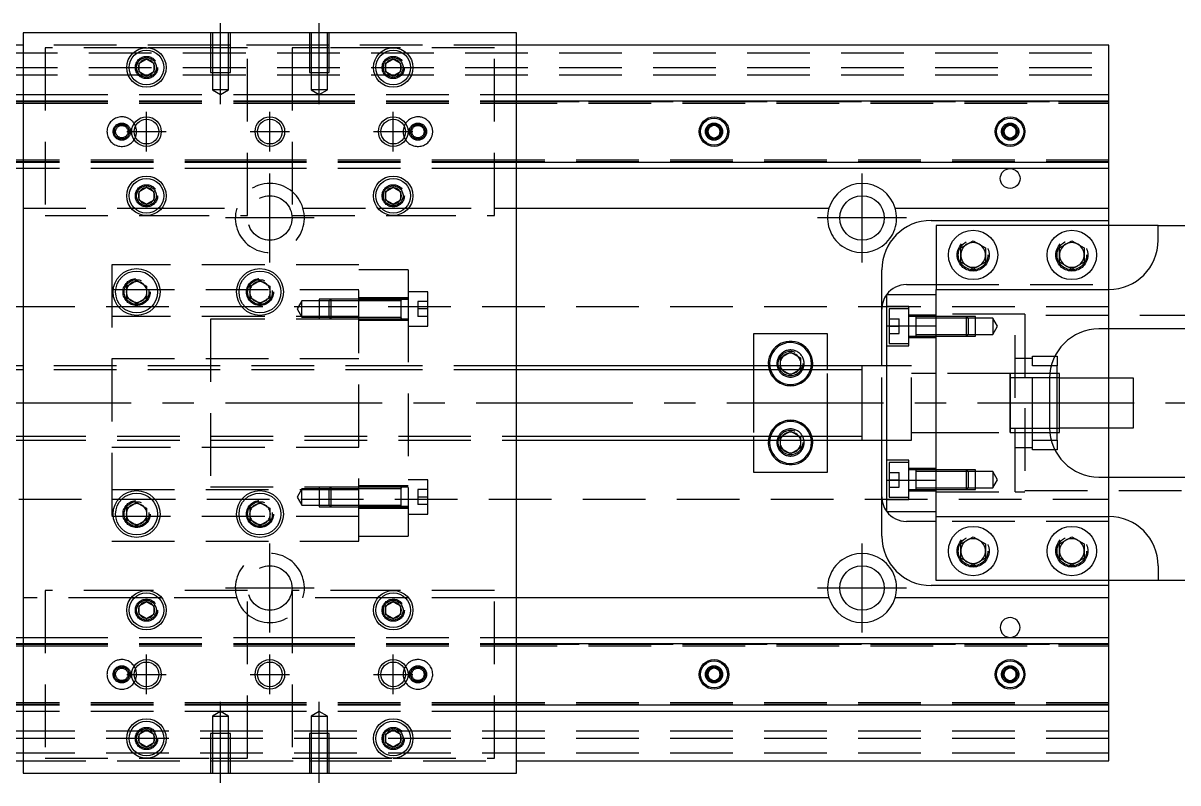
# Model space of a CAD drawing. Extents: x -11 to 542, y -286 to 77.
# Drawn here: x 120 to 354, y -77 to 77 of the extents above; entities that cross this region are included whole.
import ezdxf

# ---------------------------------------------------------------- set-up
doc = ezdxf.new("R2010")
doc.units = 0
doc.linetypes.add('CENTER', pattern=[50.8, 31.75, -6.35, 6.35, -6.35])
doc.linetypes.add('DASHED', pattern=[19.05, 12.7, -6.35])
doc.layers.get('0').update_dxf_attribs({"linetype": 'CONTINUOUS'})
doc.layers.add('CENTER', color=1, linetype='CENTER')

msp = doc.modelspace()

# ---------------------------------------------------------------- linework, layer by layer
at = {"color": 7, "linetype": 'CONTINUOUS'}
for p, q in [((220, 75), (120, 75)), ((120, 75), (120, -75)), ((220, -75), (220, 75)), ((120, 72.5), (0, 72.5)), ((340, 72.5), (220, 72.5)), ((340, 62.5), (340, 72.5)), ((143.5, 68.866026), (145, 69.73205)), ((143.5, 67.133974), (143.5, 68.866026)), ((145, 69.73205), (146.5, 68.866026)), ((146.5, 68.866026), (146.5, 67.133974)), ((193.5, 68.866026), (195, 69.73205)), ((193.5, 67.133974), (193.5, 68.866026)), ((195, 69.73205), (196.5, 68.866026)), ((196.5, 68.866026), (196.5, 67.133974)), ((145, 66.26795), (143.5, 67.133974)), ((146.5, 67.133974), (145, 66.26795)), ((195, 66.26795), (193.5, 67.133974)), ((196.5, 67.133974), (195, 66.26795)), ((0, 62.5), (120, 62.5)), ((0, 61.247728), (120, 61.247728)), ((220, 62.5), (340, 62.5)), ((220, 61.247728), (340, 61.247728)), ((340, 61.247728), (340, 62.5)), ((340, 48.752272), (340, 61.247728)), ((258.75, 55.721688), (260, 56.443376)), ((260, 56.443376), (261.25, 55.721688)), ((318.75, 55.721688), (320, 56.443376)), ((320, 56.443376), (321.25, 55.721688)), ((258.75, 54.278312), (258.75, 55.721688)), ((260, 53.556624), (258.75, 54.278312)), ((261.25, 54.278312), (260, 53.556624)), ((261.25, 55.721688), (261.25, 54.278312)), ((318.75, 54.278312), (318.75, 55.721688)), ((320, 53.556624), (318.75, 54.278312)), ((321.25, 54.278312), (320, 53.556624)), ((321.25, 55.721688), (321.25, 54.278312)), ((120, 48.752272), (0, 48.752272)), ((120, 47.5), (0, 47.5)), ((340, 48.752272), (220, 48.752272)), ((340, 47.5), (220, 47.5)), ((340, 47.5), (340, 48.752272)), ((340, 39.5), (340, 47.5)), ((143.5, 42.866026), (145, 43.73205)), ((143.5, 41.133974), (143.5, 42.866026)), ((145, 43.73205), (146.5, 42.866026)), ((146.5, 42.866026), (146.5, 41.133974)), ((193.5, 42.866026), (195, 43.73205)), ((193.5, 41.133974), (193.5, 42.866026)), ((195, 43.73205), (196.5, 42.866026)), ((196.5, 42.866026), (196.5, 41.133974)), ((145, 40.26795), (143.5, 41.133974)), ((146.5, 41.133974), (145, 40.26795)), ((195, 40.26795), (193.5, 41.133974)), ((196.5, 41.133974), (195, 40.26795)), ((220, 39.5), (283.291796, 39.5)), ((296.708204, 39.5), (340, 39.5)), ((340, 37), (340, 39.5)), ((304, 37), (340, 37)), ((305, 36), (305, 23)), ((350, 36), (305, 36)), ((340, 36), (340, 37)), ((350, 33), (350, 36)), ((350, 36), (373, 36)), ((310, 31.443376), (312.5, 32.886752)), ((312.5, 32.886752), (315, 31.443376)), ((330, 31.443376), (332.5, 32.886752)), ((332.5, 32.886752), (335, 31.443376)), ((310, 28.556624), (310, 31.443376)), ((315, 31.443376), (315, 28.556624)), ((330, 28.556624), (330, 31.443376)), ((335, 31.443376), (335, 28.556624)), ((312.5, 27.113248), (310, 28.556624)), ((315, 28.556624), (312.5, 27.113248)), ((332.5, 27.113248), (330, 28.556624)), ((335, 28.556624), (332.5, 27.113248)), ((294, 7.5), (294, 27)), ((141, 23.6547), (143, 24.809402)), ((141, 21.3453), (141, 23.6547)), ((143, 24.809402), (145, 23.6547)), ((145, 23.6547), (145, 21.3453)), ((166, 23.6547), (168, 24.809402)), ((166, 21.3453), (166, 23.6547)), ((168, 24.809402), (170, 23.6547)), ((170, 23.6547), (170, 21.3453)), ((299, 24), (305, 24)), ((143, 20.190598), (141, 21.3453)), ((145, 21.3453), (143, 20.190598)), ((168, 20.190598), (166, 21.3453)), ((170, 21.3453), (168, 20.190598)), ((295, 22), (305, 22)), ((295, 15.652476), (295, 22)), ((305, 15.652476), (305, 23)), ((305, 23), (340, 23)), ((188, 20.702558), (182, 20.702558)), ((182, 17.402558), (188, 17.402558)), ((295, 15.652476), (305, 15.652476)), ((295, -15.652476), (295, 15.652476)), ((305, -15.652476), (305, 15.652476)), ((305, -15.652476), (305, 15.652476)), ((363, 15), (338, 15)), ((340, 5), (340, 15)), ((283, 14), (268, 14)), ((268, 14), (268, 7.5)), ((283, 7.5), (283, 14)), ((273.5, 9.1547), (275.5, 10.309402)), ((275.5, 10.309402), (277.5, 9.1547)), ((329.069714, 9.5), (329.5, 9.5)), ((329.5, 9.5), (329.5, 7.5)), ((120, 7.5), (40.5, 7.5)), ((290, 7.5), (220, 7.5)), ((273.5, 7.5), (273.5, 9.1547)), ((277.5, 9.1547), (277.5, 7.5)), ((290, 7.5), (289.995, 7.5)), ((290, -7.500006), (290, 7.500006)), ((290.005, 7.5), (290, 7.5)), ((295, 7.5), (290, 7.5)), ((329.5, 7.5), (328.317542, 7.5)), ((329.5, -7.5), (329.5, 7.5)), ((290, -6.951128), (290, 6.951128)), ((328, 5), (328, -5)), ((329.5, 5.125), (328.000782, 5.125)), ((330, 6), (329.5, 6)), ((330, 5.125), (329.5, 5.125)), ((330, -6), (330, 6)), ((345, 5), (330, 5)), ((345, -5), (345, 5)), ((328.000782, -5.125), (329.5, -5.125)), ((329.5, -5.125), (330, -5.125)), ((329.5, -6), (330, -6)), ((330, -5), (345, -5)), ((340, -15), (340, -5)), ((40.5, -7.5), (120, -7.5)), ((220, -7.5), (290, -7.5)), ((268, -7.5), (268, -14)), ((273.5, -9.1547), (273.5, -7.5)), ((275.5, -10.309402), (273.5, -9.1547)), ((277.5, -9.1547), (275.5, -10.309402)), ((277.5, -7.5), (277.5, -9.1547)), ((283, -14), (283, -7.5)), ((289.995, -7.5), (290, -7.5)), ((290, -7.5), (290.005, -7.5)), ((290, -7.5), (295, -7.5)), ((294, -27), (294, -7.5)), ((328.317542, -7.5), (329.5, -7.5)), ((329.5, -7.5), (329.5, -9.5)), ((329.5, -9.5), (329.069714, -9.5)), ((268, -14), (283, -14)), ((300.9, -13.556344), (300.9, -17.556354)), ((300.9, -13.556344), (300.9, -17.556354)), ((305, -13.90635), (300.9, -13.90635)), ((311.5, -13.90635), (305, -13.90635)), ((295, -15.652476), (305, -15.652476)), ((295, -22), (295, -15.652476)), ((305, -23), (305, -15.652476)), ((338, -15), (363, -15)), ((300.9, -17.20635), (305, -17.20635)), ((305, -17.20635), (311.5, -17.20635)), ((141, -21.3453), (143, -20.190598)), ((143, -20.190598), (145, -21.3453)), ((166, -21.3453), (168, -20.190598)), ((168, -20.190598), (170, -21.3453)), ((141, -23.6547), (141, -21.3453)), ((145, -21.3453), (145, -23.6547)), ((166, -23.6547), (166, -21.3453)), ((170, -21.3453), (170, -23.6547)), ((295, -22), (305, -22)), ((305, -23), (340, -23)), ((305, -36), (305, -23)), ((143, -24.809402), (141, -23.6547)), ((145, -23.6547), (143, -24.809402)), ((168, -24.809402), (166, -23.6547)), ((170, -23.6547), (168, -24.809402)), ((305, -24), (299, -24)), ((310, -28.556624), (312.5, -27.113248)), ((312.5, -27.113248), (315, -28.556624)), ((330, -28.556624), (332.5, -27.113248)), ((332.5, -27.113248), (335, -28.556624)), ((310, -31.443376), (310, -28.556624)), ((315, -28.556624), (315, -31.443376)), ((330, -31.443376), (330, -28.556624)), ((335, -28.556624), (335, -31.443376)), ((312.5, -32.886752), (310, -31.443376)), ((315, -31.443376), (312.5, -32.886752)), ((332.5, -32.886752), (330, -31.443376)), ((335, -31.443376), (332.5, -32.886752)), ((350, -33), (350, -36)), ((340, -37), (304, -37)), ((350, -36), (305, -36)), ((340, -37), (340, -36)), ((340, -39.5), (340, -37)), ((373, -36), (350, -36)), ((283.291796, -39.5), (220, -39.5)), ((340, -39.5), (296.708204, -39.5)), ((340, -47.5), (340, -39.5)), ((143.5, -41.133974), (145, -40.26795)), ((143.5, -42.866026), (143.5, -41.133974)), ((145, -40.26795), (146.5, -41.133974)), ((146.5, -41.133974), (146.5, -42.866026)), ((193.5, -41.133974), (195, -40.26795)), ((193.5, -42.866026), (193.5, -41.133974)), ((195, -40.26795), (196.5, -41.133974)), ((196.5, -41.133974), (196.5, -42.866026)), ((145, -43.73205), (143.5, -42.866026)), ((146.5, -42.866026), (145, -43.73205)), ((195, -43.73205), (193.5, -42.866026)), ((196.5, -42.866026), (195, -43.73205)), ((0, -47.5), (120, -47.5)), ((0, -48.752272), (120, -48.752272)), ((220, -47.5), (340, -47.5)), ((220, -48.752272), (340, -48.752272)), ((340, -48.752272), (340, -47.5)), ((340, -61.247728), (340, -48.752272)), ((258.75, -54.278312), (260, -53.556624)), ((260, -53.556624), (261.25, -54.278312)), ((318.75, -54.278312), (320, -53.556624)), ((320, -53.556624), (321.25, -54.278312)), ((258.75, -55.721688), (258.75, -54.278312)), ((260, -56.443376), (258.75, -55.721688)), ((261.25, -55.721688), (260, -56.443376)), ((261.25, -54.278312), (261.25, -55.721688)), ((318.75, -55.721688), (318.75, -54.278312)), ((320, -56.443376), (318.75, -55.721688)), ((321.25, -55.721688), (320, -56.443376)), ((321.25, -54.278312), (321.25, -55.721688)), ((120, -61.247728), (0, -61.247728)), ((120, -62.5), (0, -62.5)), ((340, -61.247728), (220, -61.247728)), ((340, -62.5), (220, -62.5)), ((340, -62.5), (340, -61.247728)), ((340, -72.5), (340, -62.5)), ((143.5, -67.133974), (145, -66.26795)), ((143.5, -68.866026), (143.5, -67.133974)), ((145, -66.26795), (146.5, -67.133974)), ((146.5, -67.133974), (146.5, -68.866026)), ((193.5, -67.133974), (195, -66.26795)), ((193.5, -68.866026), (193.5, -67.133974)), ((195, -66.26795), (196.5, -67.133974)), ((196.5, -67.133974), (196.5, -68.866026)), ((145, -69.73205), (143.5, -68.866026)), ((146.5, -68.866026), (145, -69.73205)), ((195, -69.73205), (193.5, -68.866026)), ((196.5, -68.866026), (195, -69.73205)), ((0, -72.5), (120, -72.5)), ((220, -72.5), (340, -72.5)), ((120, -75), (220, -75))]:
    msp.add_line(p, q, dxfattribs=at)
at = {"color": 3, "linetype": 'DASHED'}
for p, q in [((158.000006, 75), (158.000006, 67)), ((158.35, 75), (158.35, 67)), ((161.65, 67), (161.65, 75)), ((161.999994, 67), (161.999994, 75)), ((178.000006, 75), (178.000006, 67)), ((178.35, 75), (178.35, 67)), ((181.65, 67), (181.65, 75)), ((181.999994, 67), (181.999994, 75)), ((0, 71), (340, 71)), ((158.000006, 72.5), (120, 72.5)), ((124.5, 72), (124.5, 38)), ((145, 72), (124.5, 72)), ((158.000006, 72), (145, 72)), ((161.999994, 72.5), (158.000006, 72.5)), ((161.999994, 72), (158.000006, 72)), ((178.000006, 72.5), (161.999994, 72.5)), ((165.5, 72), (161.999994, 72)), ((165.5, 38), (165.5, 72)), ((174.5, 72), (174.5, 38)), ((178.000006, 72), (174.5, 72)), ((181.999994, 72.5), (178.000006, 72.5)), ((181.999994, 72), (178.000006, 72)), ((220, 72.5), (181.999994, 72.5)), ((195, 72), (181.999994, 72)), ((215.5, 72), (195, 72)), ((215.5, 38), (215.5, 72)), ((0, 68), (340, 68)), ((146.973226, 68.326156), (147, 68)), ((196.973226, 68.326156), (197, 68)), ((0, 66.5), (340, 66.5)), ((158.000006, 67), (161.999994, 67)), ((158.35, 67), (158.35, 63.5)), ((161.65, 63.5), (161.65, 67)), ((178.000006, 67), (181.999994, 67)), ((178.35, 67), (178.35, 63.5)), ((181.65, 63.5), (181.65, 67)), ((161.65, 63.5), (158.35, 63.5)), ((158.35, 63.5), (160, 62.547372)), ((160, 62.547372), (161.65, 63.5)), ((181.65, 63.5), (178.35, 63.5)), ((178.35, 63.5), (180, 62.547372)), ((180, 62.547372), (181.65, 63.5)), ((0, 61.1147), (120, 61.1147)), ((0, 61.1), (124.5, 61.1)), ((120, 62.5), (124.5, 62.5)), ((120, 61.247728), (124.5, 61.247728)), ((120, 61.1147), (124.5, 61.1147)), ((124.5, 62.5), (165.5, 62.5)), ((124.5, 61.247728), (165.5, 61.247728)), ((124.5, 61.1147), (165.5, 61.1147)), ((124.5, 61.1), (165.5, 61.1)), ((165.5, 62.5), (174.5, 62.5)), ((165.5, 61.247728), (174.5, 61.247728)), ((165.5, 61.1147), (174.5, 61.1147)), ((165.5, 61.1), (174.5, 61.1)), ((174.5, 62.5), (215.5, 62.5)), ((174.5, 61.247728), (215.5, 61.247728)), ((174.5, 61.1147), (215.5, 61.1147)), ((174.5, 61.1), (215.5, 61.1)), ((215.5, 62.5), (220, 62.5)), ((215.5, 61.247728), (220, 61.247728)), ((215.5, 61.1147), (220, 61.1147)), ((215.5, 61.1), (340, 61.1)), ((220, 61.1147), (340, 61.1147)), ((0, 60.8), (124.5, 60.8)), ((124.5, 60.8), (165.5, 60.8)), ((165.5, 60.8), (174.5, 60.8)), ((174.5, 60.8), (215.5, 60.8)), ((215.5, 60.8), (340, 60.8)), ((261.477374, 55.25955), (261.5, 55)), ((318.5, 55), (318.52041, 55.24661)), ((124.5, 49.2), (0, 49.2)), ((165.5, 49.2), (124.5, 49.2)), ((174.5, 49.2), (165.5, 49.2)), ((215.5, 49.2), (174.5, 49.2)), ((340, 49.2), (215.5, 49.2)), ((124.5, 48.9), (0, 48.9)), ((120, 48.8853), (0, 48.8853)), ((124.5, 48.8853), (120, 48.8853)), ((124.5, 48.752272), (120, 48.752272)), ((124.5, 47.5), (120, 47.5)), ((165.5, 48.9), (124.5, 48.9)), ((165.5, 48.8853), (124.5, 48.8853)), ((165.5, 48.752272), (124.5, 48.752272)), ((165.5, 47.5), (124.5, 47.5)), ((174.5, 48.9), (165.5, 48.9)), ((174.5, 48.8853), (165.5, 48.8853)), ((174.5, 48.752272), (165.5, 48.752272)), ((174.5, 47.5), (165.5, 47.5)), ((215.5, 48.9), (174.5, 48.9)), ((215.5, 48.8853), (174.5, 48.8853)), ((215.5, 48.752272), (174.5, 48.752272)), ((215.5, 47.5), (174.5, 47.5)), ((340, 48.9), (215.5, 48.9)), ((220, 48.8853), (215.5, 48.8853)), ((220, 48.752272), (215.5, 48.752272)), ((220, 47.5), (215.5, 47.5)), ((340, 48.8853), (220, 48.8853)), ((146.973226, 42.326156), (147, 42)), ((193, 42), (193.030168, 42.346066)), ((120, 39.5), (141.877502, 39.5)), ((124.5, 38), (145, 38)), ((141.877502, 39.5), (142.55051, 39.5)), ((142.55051, 39.5), (147.44949, 39.5)), ((145, 38), (165.5, 38)), ((147.44949, 39.5), (148.122498, 39.5)), ((148.122498, 39.5), (163.291796, 39.5)), ((174.5, 38), (195, 38)), ((176.708204, 39.5), (191.877502, 39.5)), ((191.877502, 39.5), (192.55051, 39.5)), ((192.55051, 39.5), (197.44949, 39.5)), ((195, 38), (215.5, 38)), ((197.44949, 39.5), (198.122498, 39.5)), ((198.122498, 39.5), (215.5, 39.5)), ((215.5, 39.5), (220, 39.5)), ((340, 24), (340, 36)), ((309.5, 30), (309.520026, 30.346056)), ((329.5, 30), (329.520026, 30.346056)), ((138, 28), (138, -28)), ((188, 28), (138, 28)), ((188, -28), (188, 28)), ((198, 27), (188, 27)), ((198, 27), (198, 20.976176)), ((305, 24), (340, 24)), ((340, 23), (340, 24)), ((138, 23), (188, 23)), ((145.483582, 22.786038), (145.5, 22.5)), ((170.483582, 22.786038), (170.5, 22.5)), ((198, 21.302558), (188, 21.302558)), ((202, 22.552558), (198, 22.552558)), ((202, 15.552558), (202, 22.552558)), ((305, 15.652476), (305, 22)), ((340, 15), (340, 23)), ((340, 19.5), (61.969694, 19.5)), ((176.5, 20.702558), (175.547372, 19.052558)), ((175.547372, 19.052558), (176.5, 17.402558)), ((176.5, 17.402558), (176.5, 20.702558)), ((180, 20.702558), (176.5, 20.702558)), ((180, 21.052554), (180, 17.052564)), ((182.35, 21.052554), (180, 21.052554)), ((182, 20.702558), (180, 20.702558)), ((182.35, 21.052558), (182, 20.702558)), ((182, 17.402558), (182, 20.702558)), ((188, 20.702558), (182, 20.702558)), ((182.35, 21.052558), (182.35, 17.052558)), ((188, 21.052554), (182.35, 21.052554)), ((196.605, 21.052558), (188, 21.052556)), ((198, 20.976176), (188, 20.976176)), ((196.6, 20.702558), (188, 20.702558)), ((198, 21.052558), (196.595, 21.052558)), ((196.6, 17.052554), (196.6, 21.052564)), ((196.6, 17.052554), (196.6, 21.052564)), ((196.6, 20.702558), (196.6, 21.052564)), ((196.6, 20.836098), (196.6, 21.052558)), ((196.6, 21.052558), (196.6, 20.835892)), ((196.6, 17.26902), (196.6, 20.836098)), ((196.6, 17.402558), (196.6, 20.702558)), ((198, 20.976176), (198, -20.976176)), ((200, 20.552558), (200, 19.052558)), ((202, 20.552558), (200, 20.552558)), ((202, 19.052558), (200, 19.052558)), ((200, 19.052558), (200, 17.552558)), ((299.5, 19.55635), (295, 19.55635)), ((295.5, 19.05635), (295.5, 12.05635)), ((299.5, 19.05635), (295.5, 19.05635)), ((299.5, 11.55635), (299.5, 19.55635)), ((188, 17.5), (138, 17.5)), ((158, 17), (158, -17)), ((188, 17), (158, 17)), ((176.5, 17.402558), (180, 17.402558)), ((180, 17.402558), (182, 17.402558)), ((180, 17.052564), (182.35, 17.052564)), ((182, 17.402558), (182.35, 17.052558)), ((182, 17.402558), (188, 17.402558)), ((182.35, 17.052564), (188, 17.052564)), ((188, 17.402558), (196.6, 17.402558)), ((188, 17.052562), (196.605, 17.052558)), ((188, 16.802558), (198, 16.802558)), ((196.595, 17.052558), (198, 17.052558)), ((196.6, 17.052554), (196.6, 17.402558)), ((196.6, 17.269268), (196.6, 17.052558)), ((196.6, 17.052558), (196.6, 17.26902)), ((202, 17.552558), (200, 17.552558)), ((295.5, 17.05635), (297.5, 17.05635)), ((297.5, 15.55635), (297.5, 17.05635)), ((305, 17.80635), (299.5, 17.80635)), ((300.9, 17.55635), (299.5, 17.55635)), ((300.9, 17.55635), (300.895, 17.55635)), ((300.9, 17.556354), (300.9, 13.556344)), ((300.9, 17.556354), (300.9, 13.556344)), ((300.9, 17.55635), (300.9, 17.339888)), ((300.905, 17.55635), (300.9, 17.55635)), ((305, 17.55635), (300.9, 17.55635)), ((300.9, 17.339888), (300.9, 13.77281)), ((305, 17.20635), (300.9, 17.20635)), ((321, 18), (305, 18)), ((311.15, 17.55635), (305, 17.55635)), ((311.150006, 17.556344), (305, 17.556344)), ((311.5, 17.20635), (305, 17.20635)), ((311.15, 13.55635), (311.15, 17.55635)), ((311.5, 17.20635), (311.15, 17.55635)), ((313, 17.556344), (311.150006, 17.556344)), ((311.5, 17.20635), (311.5, 13.90635)), ((313, 17.20635), (311.5, 17.20635)), ((313, 13.556354), (313, 17.556344)), ((316.5, 17.20635), (313, 17.20635)), ((316.5, 17.20635), (316.5, 13.90635)), ((317.452628, 15.55635), (316.5, 17.20635)), ((321, -18), (321, 18)), ((323, 18), (321, 18)), ((323, 18), (323, -18)), ((378, 17.75), (323, 17.75)), ((198, 15.552558), (202, 15.552558)), ((295.5, 15.55635), (297.5, 15.55635)), ((295.5, 14.05635), (297.5, 14.05635)), ((297.5, 14.05635), (297.5, 15.55635)), ((316.5, 13.90635), (317.452628, 15.55635)), ((295.5, 12.05635), (299.5, 12.05635)), ((299.5, 13.55635), (300.9, 13.55635)), ((299.5, 13.30635), (305, 13.30635)), ((300.895, 13.55635), (300.9, 13.55635)), ((300.9, 13.90635), (305, 13.90635)), ((300.9, 13.77281), (300.9, 13.55635)), ((300.9, 13.55635), (300.905, 13.55635)), ((300.9, 13.55635), (305, 13.55635)), ((305, 13.90635), (311.5, 13.90635)), ((305, 13.556354), (311.150006, 13.556354)), ((305, 13.55635), (311.15, 13.55635)), ((311.15, 13.55635), (311.5, 13.90635)), ((311.150006, 13.556354), (313, 13.556354)), ((311.5, 13.90635), (313, 13.90635)), ((313, 13.90635), (316.5, 13.90635)), ((295, 11.55635), (299.5, 11.55635)), ((324.5, 9.5), (329.069714, 9.5)), ((324.5, 7.5), (324.5, 9.5)), ((158, 7.5), (120, 7.5)), ((138, 9), (188, 9)), ((198, 7.5), (158, 7.5)), ((220, 7.5), (198, 7.5)), ((268, 7.5), (268, 6.75)), ((273, 8), (273.018502, 8.303588)), ((273.5, 6.8453), (273.5, 7.5)), ((277.5, 7.5), (277.5, 6.8453)), ((283, 6.75), (283, 7.5)), ((290, 6.951128), (290, 7.5)), ((294, -7.5), (294, 7.5)), ((300, 7.5), (295, 7.5)), ((300, -7.5), (300, 7.5)), ((324.5, 9), (321, 9)), ((324.5, -7.5), (324.5, 7.5)), ((328.317542, 7.5), (324.5, 7.5)), ((158, 6.75), (120, 6.75)), ((198, 6.75), (158, 6.75)), ((220, 6.75), (198, 6.75)), ((268, 6.75), (268, -6.75)), ((273.665064, 6.75), (273.5, 6.8453)), ((275.5, 5.690598), (273.665064, 6.75)), ((277.334936, 6.75), (275.5, 5.690598)), ((277.5, 6.8453), (277.334936, 6.75)), ((283, -6.75), (283, 6.75)), ((305, 6), (300, 6)), ((320.005, 6), (305, 6)), ((328.050126, 6), (319.995, 6)), ((320, -6.000006), (320, 6.000006)), ((320, 5.325034), (320, 6)), ((320, 6), (320, -5.999164)), ((328.000782, 5.125), (320, 5.125)), ((329.5, 6), (328.050126, 6)), ((340, -5), (340, 5)), ((120, -6.75), (158, -6.75)), ((158, -6.75), (198, -6.75)), ((198, -6.75), (220, -6.75)), ((268, -6.75), (268, -7.5)), ((273.5, -6.8453), (273.665064, -6.75)), ((273.5, -7.5), (273.5, -6.8453)), ((273.665064, -6.75), (275.5, -5.690598)), ((275.5, -5.690598), (277.334936, -6.75)), ((277.334936, -6.75), (277.5, -6.8453)), ((277.5, -6.8453), (277.5, -7.5)), ((283, -7.5), (283, -6.75)), ((290, -7.5), (290, -6.951128)), ((300, -6), (305, -6)), ((305, -6), (320.005, -6)), ((319.995, -6), (328.050126, -6)), ((320, -5.125), (328.000782, -5.125)), ((320, -6), (320, -5.325218)), ((320, -5.999164), (320, -6)), ((328.050126, -6), (329.5, -6)), ((120, -7.5), (158, -7.5)), ((188, -9), (138, -9)), ((158, -7.5), (198, -7.5)), ((198, -7.5), (220, -7.5)), ((273, -8), (273.018502, -7.696412)), ((295, -7.5), (300, -7.5)), ((321, -9), (324.5, -9)), ((324.5, -7.5), (328.317542, -7.5)), ((324.5, -9.5), (324.5, -7.5)), ((299.5, -11.55635), (295, -11.55635)), ((299.5, -19.55635), (299.5, -11.55635)), ((329.069714, -9.5), (324.5, -9.5)), ((295.5, -12.05635), (295.5, -19.05635)), ((299.5, -12.05635), (295.5, -12.05635)), ((305, -13.30635), (299.5, -13.30635)), ((300.9, -13.55635), (299.5, -13.55635)), ((300.9, -13.55635), (300.895, -13.55635)), ((300.9, -13.55635), (300.9, -13.77281)), ((300.905, -13.55635), (300.9, -13.55635)), ((305, -13.55635), (300.9, -13.55635)), ((300.9, -13.77281), (300.9, -17.339888)), ((311.15, -13.55635), (305, -13.55635)), ((311.15, -13.556352), (305, -13.556354)), ((311.15, -17.55635), (311.15, -13.55635)), ((311.5, -13.90635), (311.15, -13.55635)), ((313, -13.556354), (311.15, -13.556352)), ((311.5, -13.90635), (311.5, -17.20635)), ((313, -13.90635), (311.5, -13.90635)), ((313, -17.556344), (313, -13.556354)), ((316.5, -13.90635), (313, -13.90635)), ((316.5, -13.90635), (316.5, -17.20635)), ((317.452628, -15.55635), (316.5, -13.90635)), ((202, -15.552558), (198, -15.552558)), ((202, -22.552558), (202, -15.552558)), ((295.5, -14.05635), (297.5, -14.05635)), ((295.5, -15.55635), (297.5, -15.55635)), ((297.5, -15.55635), (297.5, -14.05635)), ((297.5, -17.05635), (297.5, -15.55635)), ((305, -22), (305, -15.652476)), ((316.5, -17.20635), (317.452628, -15.55635)), ((340, -23), (340, -15)), ((138, -17.5), (188, -17.5)), ((158, -17), (188, -17)), ((176.5, -17.402558), (175.547372, -19.052558)), ((176.5, -20.702558), (176.5, -17.402558)), ((180, -17.402558), (176.5, -17.402558)), ((180, -17.052564), (180, -21.052554)), ((182.35, -17.052564), (180, -17.052564)), ((182, -17.402558), (180, -17.402558)), ((182.35, -17.052558), (182, -17.402558)), ((182, -20.702558), (182, -17.402558)), ((188, -17.402558), (182, -17.402558)), ((188, -17.402558), (182, -17.402558)), ((182.35, -17.052558), (182.35, -21.052558)), ((188, -17.052564), (182.35, -17.052564)), ((198, -16.802558), (188, -16.802558)), ((196.605, -17.052558), (188, -17.052562)), ((196.6, -17.402558), (188, -17.402558)), ((198, -17.052558), (196.595, -17.052558)), ((196.6, -21.052564), (196.6, -17.052554)), ((196.6, -17.402558), (196.6, -17.052554)), ((196.6, -17.26902), (196.6, -17.052558)), ((196.6, -17.052558), (196.6, -17.269226)), ((196.6, -20.836098), (196.6, -17.26902)), ((196.6, -20.702558), (196.6, -17.402558)), ((200, -17.552558), (200, -19.052558)), ((202, -17.552558), (200, -17.552558)), ((295.5, -17.05635), (297.5, -17.05635)), ((299.5, -17.55635), (300.9, -17.55635)), ((299.5, -17.80635), (305, -17.80635)), ((300.895, -17.55635), (300.9, -17.55635)), ((300.9, -17.339888), (300.9, -17.55635)), ((300.9, -17.55635), (300.905, -17.55635)), ((300.9, -17.55635), (305, -17.55635)), ((305, -17.556344), (311.15, -17.556346)), ((305, -17.55635), (311.15, -17.55635)), ((305, -18), (321, -18)), ((311.15, -17.55635), (311.5, -17.20635)), ((311.15, -17.556346), (313, -17.556344)), ((311.5, -17.20635), (313, -17.20635)), ((313, -17.20635), (316.5, -17.20635)), ((321, -18), (323, -18)), ((323, -17.75), (378, -17.75)), ((61.969694, -19.5), (340, -19.5)), ((175.547372, -19.052558), (176.5, -20.702558)), ((176.5, -20.702558), (180, -20.702558)), ((180, -20.702558), (182, -20.702558)), ((180, -21.052554), (182.35, -21.052554)), ((182, -20.702558), (188, -20.702558)), ((182, -20.702558), (182.35, -21.052558)), ((182, -20.702558), (188, -20.702558)), ((182.35, -21.052554), (188, -21.052554)), ((188, -20.702558), (196.6, -20.702558)), ((198, -20.976176), (188, -20.976176)), ((198, -20.976176), (188, -20.976176)), ((188, -21.052556), (196.605, -21.052558)), ((196.595, -21.052558), (198, -21.052558)), ((196.6, -21.052564), (196.6, -20.702558)), ((196.6, -20.83585), (196.6, -21.052558)), ((196.6, -21.052558), (196.6, -20.836098)), ((198, -20.976176), (198, -27)), ((202, -19.052558), (200, -19.052558)), ((200, -19.052558), (200, -20.552558)), ((202, -20.552558), (200, -20.552558)), ((295, -19.55635), (299.5, -19.55635)), ((295.5, -19.05635), (299.5, -19.05635)), ((188, -23), (138, -23)), ((145.483582, -22.213962), (145.5, -22.5)), ((170.483582, -22.213962), (170.5, -22.5)), ((188, -21.302558), (198, -21.302558)), ((198, -22.552558), (202, -22.552558)), ((340, -24), (340, -23)), ((340, -24), (305, -24)), ((340, -36), (340, -24)), ((138, -28), (188, -28)), ((188, -27), (198, -27)), ((309.5, -30), (309.520026, -29.653944)), ((329.5, -30), (329.520026, -29.653944)), ((141.877502, -39.5), (120, -39.5)), ((124.5, -38), (124.5, -72)), ((145, -38), (124.5, -38)), ((142.55051, -39.5), (141.877502, -39.5)), ((147.44949, -39.5), (142.55051, -39.5)), ((165.5, -38), (145, -38)), ((148.122498, -39.5), (147.44949, -39.5)), ((163.291796, -39.5), (148.122498, -39.5)), ((165.5, -72), (165.5, -38)), ((195, -38), (174.5, -38)), ((174.5, -38), (174.5, -72)), ((191.877502, -39.5), (176.708204, -39.5)), ((192.55051, -39.5), (191.877502, -39.5)), ((197.44949, -39.5), (192.55051, -39.5)), ((215.5, -38), (195, -38)), ((198.122498, -39.5), (197.44949, -39.5)), ((215.5, -39.5), (198.122498, -39.5)), ((215.5, -72), (215.5, -38)), ((220, -39.5), (215.5, -39.5)), ((146.973226, -41.673844), (147, -42)), ((196.973226, -41.673844), (197, -42)), ((0, -48.8853), (120, -48.8853)), ((0, -48.9), (124.5, -48.9)), ((120, -47.5), (124.5, -47.5)), ((120, -48.752272), (124.5, -48.752272)), ((120, -48.8853), (124.5, -48.8853)), ((124.5, -47.5), (165.5, -47.5)), ((124.5, -48.752272), (165.5, -48.752272)), ((124.5, -48.8853), (165.5, -48.8853)), ((124.5, -48.9), (165.5, -48.9)), ((165.5, -47.5), (174.5, -47.5)), ((165.5, -48.752272), (174.5, -48.752272)), ((165.5, -48.8853), (174.5, -48.8853)), ((165.5, -48.9), (174.5, -48.9)), ((174.5, -47.5), (215.5, -47.5)), ((174.5, -48.752272), (215.5, -48.752272)), ((174.5, -48.8853), (215.5, -48.8853)), ((174.5, -48.9), (215.5, -48.9)), ((215.5, -47.5), (220, -47.5)), ((215.5, -48.752272), (220, -48.752272)), ((215.5, -48.8853), (220, -48.8853)), ((215.5, -48.9), (340, -48.9)), ((220, -48.8853), (340, -48.8853)), ((0, -49.2), (124.5, -49.2)), ((124.5, -49.2), (165.5, -49.2)), ((165.5, -49.2), (174.5, -49.2)), ((174.5, -49.2), (215.5, -49.2)), ((215.5, -49.2), (340, -49.2)), ((261.477374, -54.74045), (261.5, -55)), ((321.477374, -54.74045), (321.5, -55)), ((124.5, -60.8), (0, -60.8)), ((165.5, -60.8), (124.5, -60.8)), ((174.5, -60.8), (165.5, -60.8)), ((215.5, -60.8), (174.5, -60.8)), ((340, -60.8), (215.5, -60.8)), ((124.5, -61.1), (0, -61.1)), ((120, -61.1147), (0, -61.1147)), ((124.5, -61.1147), (120, -61.1147)), ((124.5, -61.247728), (120, -61.247728)), ((124.5, -62.5), (120, -62.5)), ((165.5, -61.1), (124.5, -61.1)), ((165.5, -61.1147), (124.5, -61.1147)), ((165.5, -61.247728), (124.5, -61.247728)), ((165.5, -62.5), (124.5, -62.5)), ((160, -62.547372), (158.35, -63.5)), ((161.65, -63.5), (160, -62.547372)), ((174.5, -61.1), (165.5, -61.1)), ((174.5, -61.1147), (165.5, -61.1147)), ((174.5, -61.247728), (165.5, -61.247728)), ((174.5, -62.5), (165.5, -62.5)), ((215.5, -61.1), (174.5, -61.1)), ((215.5, -61.1147), (174.5, -61.1147)), ((215.5, -61.247728), (174.5, -61.247728)), ((215.5, -62.5), (174.5, -62.5)), ((180, -62.547372), (178.35, -63.5)), ((181.65, -63.5), (180, -62.547372)), ((340, -61.1), (215.5, -61.1)), ((220, -61.1147), (215.5, -61.1147)), ((220, -61.247728), (215.5, -61.247728)), ((220, -62.5), (215.5, -62.5)), ((340, -61.1147), (220, -61.1147)), ((158.35, -63.5), (160, -63.5)), ((158.35, -63.5), (158.35, -67)), ((160, -63.5), (161.65, -63.5)), ((161.65, -67), (161.65, -63.5)), ((178.35, -63.5), (180, -63.5)), ((178.35, -63.5), (178.35, -67)), ((180, -63.5), (181.65, -63.5)), ((181.65, -67), (181.65, -63.5)), ((340, -66.5), (0, -66.5)), ((146.973226, -67.673844), (147, -68)), ((161.999994, -67), (158.000006, -67)), ((158.000006, -67), (158.000006, -75)), ((158.35, -67), (158.35, -75)), ((161.65, -75), (161.65, -67)), ((161.999994, -75), (161.999994, -67)), ((181.999994, -67), (178.000006, -67)), ((178.000006, -67), (178.000006, -75)), ((178.35, -67), (178.35, -75)), ((181.65, -75), (181.65, -67)), ((181.999994, -75), (181.999994, -67)), ((196.973226, -67.673844), (197, -68)), ((340, -68), (0, -68)), ((340, -71), (0, -71)), ((120, -72.5), (158.000006, -72.5)), ((124.5, -72), (145, -72)), ((145, -72), (158.000006, -72)), ((158.000006, -72), (161.999994, -72)), ((158.000006, -72.5), (161.999994, -72.5)), ((161.999994, -72), (165.5, -72)), ((161.999994, -72.5), (178.000006, -72.5)), ((174.5, -72), (178.000006, -72)), ((178.000006, -72), (181.999994, -72)), ((178.000006, -72.5), (181.999994, -72.5)), ((181.999994, -72), (195, -72)), ((181.999994, -72.5), (220, -72.5)), ((195, -72), (215.5, -72))]:
    msp.add_line(p, q, dxfattribs=at)
at = {"color": 3, "linetype": 'CONTINUOUS'}
for p, q in [((120, 6.75), (40.5, 6.75)), ((290, 6.75), (220, 6.75)), ((40.5, -6.75), (120, -6.75)), ((220, -6.75), (290, -6.75))]:
    msp.add_line(p, q, dxfattribs=at)
at = {"color": 7, "linetype": 'CONTINUOUS'}
for centre, radius in [((145, 68), 4), ((145, 68), 3.5), ((195, 68), 4), ((195, 68), 3.5), ((145, 55), 2.5), ((170, 55), 3), ((170, 55), 2.5), ((195, 55), 2.5), ((260, 55), 3), ((260, 55), 2.75), ((320, 55), 3), ((320, 55), 2.75), ((320, 45.5), 2), ((145, 42), 4), ((145, 42), 3.5), ((195, 42), 4), ((195, 42), 3.5), ((290, 37.5), 4.5), ((312.5, 30), 5), ((332.5, 30), 5), ((143, 22.5), 4.75), ((143, 22.5), 4.25), ((168, 22.5), 4.75), ((168, 22.5), 4.25), ((143, -22.5), 4.75), ((143, -22.5), 4.25), ((168, -22.5), 4.75), ((168, -22.5), 4.25), ((312.5, -30), 5), ((332.5, -30), 5), ((290, -37.5), 4.5), ((145, -42), 4), ((145, -42), 3.5), ((195, -42), 4), ((195, -42), 3.5), ((145, -55), 2.5), ((170, -55), 3), ((170, -55), 2.5), ((195, -55), 2.5), ((260, -55), 3), ((260, -55), 2.75), ((320, -55), 3), ((320, -55), 2.75), ((145, -68), 4), ((145, -68), 3.5), ((195, -68), 4), ((195, -68), 3.5)]:
    msp.add_circle(centre, radius, dxfattribs=at)
at = {"color": 3, "linetype": 'DASHED'}
for centre, radius in [((145, 68), 2.25), ((195, 68), 2.25), ((145, 68), 2), ((195, 68), 2), ((140, 55), 1.75), ((140, 55), 1.5), ((140, 55), 1.25), ((200, 55), 1.75), ((200, 55), 1.5), ((200, 55), 1.25), ((260, 55), 1.75), ((260, 55), 1.5), ((320, 55), 1.75), ((320, 55), 1.5), ((145, 42), 2.25), ((145, 42), 2), ((195, 42), 2.25), ((195, 42), 2), ((170, 37.5), 4.5), ((312.5, 30), 3.25), ((312.5, 30), 3), ((332.5, 30), 3.25), ((332.5, 30), 3), ((143, 22.5), 2.75), ((143, 22.5), 2.5), ((168, 22.5), 2.75), ((168, 22.5), 2.5), ((275.5, 8), 2.5), ((275.5, -8), 2.5), ((143, -22.5), 2.75), ((143, -22.5), 2.5), ((168, -22.5), 2.75), ((168, -22.5), 2.5), ((312.5, -30), 3.25), ((312.5, -30), 3), ((332.5, -30), 3.25), ((332.5, -30), 3), ((170, -37.5), 4.5), ((145, -42), 2.25), ((195, -42), 2.25), ((145, -42), 2), ((195, -42), 2), ((140, -55), 1.75), ((140, -55), 1.5), ((140, -55), 1.25), ((200, -55), 1.75), ((200, -55), 1.5), ((200, -55), 1.25), ((260, -55), 1.75), ((260, -55), 1.5), ((320, -55), 1.75), ((320, -55), 1.5), ((145, -68), 2.25), ((145, -68), 2), ((195, -68), 2.25), ((195, -68), 2)]:
    msp.add_circle(centre, radius, dxfattribs=at)
at = {"color": 3, "linetype": 'CONTINUOUS'}
for centre in [(145, 55), (195, 55), (145, -55), (195, -55)]:
    msp.add_circle(centre, 3, dxfattribs=at)
at = {"color": 7, "linetype": 'CONTINUOUS'}
for centre, radius, start, end in [((145, 68), 1.65, 155.380023, 180), ((145, 68), 1.65, 180, 204.619977), ((145, 68), 1.65, 144.619977, 155.380023), ((145, 68), 1.65, 95.380023, 144.619977), ((145, 68), 1.65, 84.619977, 95.380023), ((145, 68), 1.65, 35.380023, 84.619977), ((145, 68), 1.65, 24.619977, 35.380023), ((145, 68), 1.65, 335.380023, 24.619977), ((195, 68), 1.65, 155.380023, 180), ((195, 68), 1.65, 180, 204.619977), ((195, 68), 1.65, 144.619977, 155.380023), ((195, 68), 1.65, 95.380023, 144.619977), ((195, 68), 1.65, 84.619977, 95.380023), ((195, 68), 1.65, 35.380023, 84.619977), ((195, 68), 1.65, 24.619977, 35.380023), ((195, 68), 1.65, 335.380023, 24.619977), ((145, 68), 1.65, 204.619977, 215.380023), ((145, 68), 1.65, 215.380023, 264.619977), ((145, 68), 1.65, 264.619977, 275.380023), ((145, 68), 1.65, 275.380023, 324.619977), ((145, 68), 1.65, 324.619977, 335.380023), ((195, 68), 1.65, 204.619977, 215.380023), ((195, 68), 1.65, 215.380023, 264.619977), ((195, 68), 1.65, 264.619977, 275.380023), ((195, 68), 1.65, 275.380023, 324.619977), ((195, 68), 1.65, 324.619977, 335.380023), ((260, 55), 1.25, 60, 120), ((320, 55), 1.25, 60, 120), ((260, 55), 1.25, 120, 180), ((260, 55), 1.25, 180, 240), ((260, 55), 1.25, 240, 300), ((260, 55), 1.25, 0, 60), ((260, 55), 1.25, 300, 0), ((320, 55), 1.25, 120, 180), ((320, 55), 1.25, 180, 240), ((320, 55), 1.25, 240, 300), ((320, 55), 1.25, 0, 60), ((320, 55), 1.25, 300, 0), ((290, 37.5), 7, 16.60155, 163.39845), ((145, 42), 1.65, 155.380023, 180), ((145, 42), 1.65, 144.619977, 155.380023), ((145, 42), 1.65, 95.380023, 144.619977), ((145, 42), 1.65, 84.619977, 95.380023), ((145, 42), 1.65, 35.380023, 84.619977), ((145, 42), 1.65, 24.619977, 35.380023), ((145, 42), 1.65, 335.380023, 24.619977), ((195, 42), 1.65, 155.380023, 180), ((195, 42), 1.65, 144.619977, 155.380023), ((195, 42), 1.65, 95.380023, 144.619977), ((195, 42), 1.65, 84.619977, 95.380023), ((195, 42), 1.65, 35.380023, 84.619977), ((195, 42), 1.65, 24.619977, 35.380023), ((195, 42), 1.65, 335.380023, 24.619977), ((145, 42), 1.65, 180, 204.619977), ((145, 42), 1.65, 204.619977, 215.380023), ((145, 42), 1.65, 215.380023, 264.619977), ((145, 42), 1.65, 264.619977, 275.380023), ((145, 42), 1.65, 275.380023, 324.619977), ((145, 42), 1.65, 324.619977, 335.380023), ((195, 42), 1.65, 180, 204.619977), ((195, 42), 1.65, 204.619977, 215.380023), ((195, 42), 1.65, 215.380023, 264.619977), ((195, 42), 1.65, 264.619977, 275.380023), ((195, 42), 1.65, 275.380023, 324.619977), ((195, 42), 1.65, 324.619977, 335.380023), ((290, 37.5), 7, 163.39845, 16.60155), ((304, 27), 10, 90, 180), ((340, 33), 10, 270, 0), ((312.5, 30), 2.5, 120, 180), ((312.5, 30), 2.5, 60, 120), ((312.5, 30), 2.5, 0, 60), ((332.5, 30), 2.5, 120, 180), ((332.5, 30), 2.5, 60, 120), ((332.5, 30), 2.5, 0, 60), ((312.5, 30), 2.5, 180, 240), ((312.5, 30), 2.5, 300, 0), ((332.5, 30), 2.5, 180, 240), ((332.5, 30), 2.5, 300, 0), ((312.5, 30), 2.5, 240, 300), ((332.5, 30), 2.5, 240, 300), ((143, 22.5), 2.1, 137.75279, 162.24721), ((143, 22.5), 2.1, 102.24721, 137.75279), ((143, 22.5), 2.1, 77.75279, 102.24721), ((143, 22.5), 2.1, 42.24721, 77.75279), ((143, 22.5), 2.1, 17.75279, 42.24721), ((168, 22.5), 2.1, 137.75279, 162.24721), ((168, 22.5), 2.1, 102.24721, 137.75279), ((168, 22.5), 2.1, 77.75279, 102.24721), ((168, 22.5), 2.1, 42.24721, 77.75279), ((168, 22.5), 2.1, 17.75279, 42.24721), ((299, 19), 5, 90, 143.130102), ((143, 22.5), 2.1, 162.24721, 180), ((143, 22.5), 2.1, 180, 197.75279), ((143, 22.5), 2.1, 197.75279, 222.24721), ((143, 22.5), 2.1, 222.24721, 257.75279), ((143, 22.5), 2.1, 282.24721, 317.75279), ((143, 22.5), 2.1, 317.75279, 342.24721), ((143, 22.5), 2.1, 342.24721, 17.75279), ((168, 22.5), 2.1, 162.24721, 180), ((168, 22.5), 2.1, 180, 197.75279), ((168, 22.5), 2.1, 197.75279, 222.24721), ((168, 22.5), 2.1, 222.24721, 257.75279), ((168, 22.5), 2.1, 282.24721, 317.75279), ((168, 22.5), 2.1, 317.75279, 342.24721), ((168, 22.5), 2.1, 342.24721, 17.75279), ((299, 19), 5, 143.130102, 180), ((143, 22.5), 2.1, 257.75279, 282.24721), ((168, 22.5), 2.1, 257.75279, 282.24721), ((338, 5), 10, 90, 180), ((275.5, 8), 4.5, 0, 186.37937), ((275.5, 8), 4.25, 0, 186.756327), ((275.5, 8), 2.1, 137.75279, 162.24721), ((275.5, 8), 2.1, 102.24721, 137.75279), ((275.5, 8), 2.1, 77.75279, 102.24721), ((275.5, 8), 2.1, 42.24721, 77.75279), ((275.5, 8), 2.1, 17.75279, 42.24721), ((275.5, 8), 2.1, 162.24721, 180), ((275.5, 8), 2.1, 180, 193.774147), ((275.5, 8), 2.1, 193.774147, 197.75279), ((275.5, 8), 2.1, 197.75279, 216.529607), ((275.5, 8), 2.1, 323.470393, 342.24721), ((275.5, 8), 2.1, 346.225853, 17.75279), ((275.5, 8), 2.1, 342.24721, 346.225853), ((275.5, 8), 4.25, 353.243673, 0), ((275.5, 8), 4.5, 353.62063, 0), ((275.5, 8), 2.1, 216.529607, 222.24721), ((275.5, 8), 2.1, 222.24721, 257.75279), ((275.5, 8), 2.1, 257.75279, 282.24721), ((275.5, 8), 2.1, 282.24721, 317.75279), ((275.5, 8), 2.1, 317.75279, 323.470393), ((275.5, -8), 2.1, 143.470393, 162.24721), ((275.5, -8), 2.1, 137.75279, 143.470393), ((275.5, -8), 2.1, 102.24721, 137.75279), ((275.5, -8), 2.1, 77.75279, 102.24721), ((275.5, -8), 2.1, 42.24721, 77.75279), ((275.5, -8), 2.1, 36.529607, 42.24721), ((275.5, -8), 2.1, 17.75279, 36.529607), ((338, -5), 10, 180, 270), ((275.5, -8), 4.5, 173.62063, 0), ((275.5, -8), 4.25, 173.243673, 0), ((275.5, -8), 2.1, 166.225853, 180), ((275.5, -8), 2.1, 180, 197.75279), ((275.5, -8), 2.1, 162.24721, 166.225853), ((275.5, -8), 2.1, 197.75279, 222.24721), ((275.5, -8), 2.1, 317.75279, 342.24721), ((275.5, -8), 2.1, 13.774147, 17.75279), ((275.5, -8), 2.1, 342.24721, 13.774147), ((275.5, -8), 4.25, 0, 6.756327), ((275.5, -8), 4.5, 0, 6.37937), ((275.5, -8), 2.1, 222.24721, 257.75279), ((275.5, -8), 2.1, 257.75279, 282.24721), ((275.5, -8), 2.1, 282.24721, 317.75279), ((143, -22.5), 2.1, 102.24721, 137.75279), ((143, -22.5), 2.1, 77.75279, 102.24721), ((143, -22.5), 2.1, 42.24721, 77.75279), ((168, -22.5), 2.1, 102.24721, 137.75279), ((168, -22.5), 2.1, 77.75279, 102.24721), ((168, -22.5), 2.1, 42.24721, 77.75279), ((299, -19), 5, 180, 216.869898), ((143, -22.5), 2.1, 162.24721, 180), ((143, -22.5), 2.1, 180, 197.75279), ((143, -22.5), 2.1, 137.75279, 162.24721), ((143, -22.5), 2.1, 197.75279, 222.24721), ((143, -22.5), 2.1, 17.75279, 42.24721), ((143, -22.5), 2.1, 317.75279, 342.24721), ((143, -22.5), 2.1, 342.24721, 17.75279), ((168, -22.5), 2.1, 162.24721, 180), ((168, -22.5), 2.1, 180, 197.75279), ((168, -22.5), 2.1, 137.75279, 162.24721), ((168, -22.5), 2.1, 197.75279, 222.24721), ((168, -22.5), 2.1, 17.75279, 42.24721), ((168, -22.5), 2.1, 317.75279, 342.24721), ((168, -22.5), 2.1, 342.24721, 17.75279), ((299, -19), 5, 216.869898, 270), ((340, -33), 10, 0, 90), ((143, -22.5), 2.1, 222.24721, 257.75279), ((143, -22.5), 2.1, 257.75279, 282.24721), ((143, -22.5), 2.1, 282.24721, 317.75279), ((168, -22.5), 2.1, 222.24721, 257.75279), ((168, -22.5), 2.1, 257.75279, 282.24721), ((168, -22.5), 2.1, 282.24721, 317.75279), ((304, -27), 10, 180, 270), ((312.5, -30), 2.5, 120, 180), ((312.5, -30), 2.5, 60, 120), ((312.5, -30), 2.5, 0, 60), ((332.5, -30), 2.5, 120, 180), ((332.5, -30), 2.5, 60, 120), ((332.5, -30), 2.5, 0, 60), ((312.5, -30), 2.5, 180, 240), ((312.5, -30), 2.5, 300, 0), ((332.5, -30), 2.5, 180, 240), ((332.5, -30), 2.5, 300, 0), ((290, -37.5), 7, 343.39845, 196.60155), ((312.5, -30), 2.5, 240, 300), ((332.5, -30), 2.5, 240, 300), ((290, -37.5), 7, 196.60155, 343.39845), ((145, -42), 1.65, 155.380023, 180), ((145, -42), 1.65, 180, 204.619977), ((145, -42), 1.65, 144.619977, 155.380023), ((145, -42), 1.65, 95.380023, 144.619977), ((145, -42), 1.65, 84.619977, 95.380023), ((145, -42), 1.65, 35.380023, 84.619977), ((145, -42), 1.65, 24.619977, 35.380023), ((145, -42), 1.65, 335.380023, 24.619977), ((195, -42), 1.65, 155.380023, 180), ((195, -42), 1.65, 180, 204.619977), ((195, -42), 1.65, 144.619977, 155.380023), ((195, -42), 1.65, 95.380023, 144.619977), ((195, -42), 1.65, 84.619977, 95.380023), ((195, -42), 1.65, 35.380023, 84.619977), ((195, -42), 1.65, 24.619977, 35.380023), ((195, -42), 1.65, 335.380023, 24.619977), ((145, -42), 1.65, 204.619977, 215.380023), ((145, -42), 1.65, 215.380023, 264.619977), ((145, -42), 1.65, 264.619977, 275.380023), ((145, -42), 1.65, 275.380023, 324.619977), ((145, -42), 1.65, 324.619977, 335.380023), ((195, -42), 1.65, 204.619977, 215.380023), ((195, -42), 1.65, 215.380023, 264.619977), ((195, -42), 1.65, 264.619977, 275.380023), ((195, -42), 1.65, 275.380023, 324.619977), ((195, -42), 1.65, 324.619977, 335.380023), ((320, -45.5), 2, 90, 270), ((320, -45.5), 2, 270, 90), ((260, -55), 1.25, 60, 120), ((320, -55), 1.25, 60, 120), ((260, -55), 1.25, 120, 180), ((260, -55), 1.25, 180, 240), ((260, -55), 1.25, 240, 300), ((260, -55), 1.25, 0, 60), ((260, -55), 1.25, 300, 0), ((320, -55), 1.25, 120, 180), ((320, -55), 1.25, 180, 240), ((320, -55), 1.25, 240, 300), ((320, -55), 1.25, 0, 60), ((320, -55), 1.25, 300, 0), ((145, -68), 1.65, 155.380023, 180), ((145, -68), 1.65, 144.619977, 155.380023), ((145, -68), 1.65, 95.380023, 144.619977), ((145, -68), 1.65, 84.619977, 95.380023), ((145, -68), 1.65, 35.380023, 84.619977), ((145, -68), 1.65, 24.619977, 35.380023), ((145, -68), 1.65, 335.380023, 24.619977), ((195, -68), 1.65, 155.380023, 180), ((195, -68), 1.65, 144.619977, 155.380023), ((195, -68), 1.65, 95.380023, 144.619977), ((195, -68), 1.65, 84.619977, 95.380023), ((195, -68), 1.65, 35.380023, 84.619977), ((195, -68), 1.65, 24.619977, 35.380023), ((195, -68), 1.65, 335.380023, 24.619977), ((145, -68), 1.65, 180, 204.619977), ((145, -68), 1.65, 204.619977, 215.380023), ((145, -68), 1.65, 215.380023, 264.619977), ((145, -68), 1.65, 264.619977, 275.380023), ((145, -68), 1.65, 275.380023, 324.619977), ((145, -68), 1.65, 324.619977, 335.380023), ((195, -68), 1.65, 180, 204.619977), ((195, -68), 1.65, 204.619977, 215.380023), ((195, -68), 1.65, 215.380023, 264.619977), ((195, -68), 1.65, 264.619977, 275.380023), ((195, -68), 1.65, 275.380023, 324.619977), ((195, -68), 1.65, 324.619977, 335.380023)]:
    msp.add_arc(centre, radius, start, end, dxfattribs=at)
at = {"color": 3, "linetype": 'DASHED'}
for centre, radius, start, end in [((140, 55), 3, 90, 326.44269), ((140, 55), 3, 33.55731, 90), ((140, 55), 3, 22.331645, 33.55731), ((200, 55), 3, 90, 326.44269), ((200, 55), 3, 33.55731, 90), ((200, 55), 3, 22.331645, 33.55731), ((140, 55), 3, 326.44269, 337.668355), ((140, 55), 3, 337.668355, 22.331645), ((200, 55), 3, 326.44269, 337.668355), ((200, 55), 3, 337.668355, 22.331645), ((170, 37.5), 7, 16.60155, 163.39845), ((170, 37.5), 7, 163.39845, 16.60155), ((275.5, 8), 2.75, 349.524318, 180), ((275.5, 8), 4.5, 186.37937, 196.12762), ((275.5, 8), 4.25, 186.756327, 197.104635), ((275.5, 8), 2.75, 180, 190.475682), ((275.5, 8), 2.75, 190.475682, 207.035692), ((275.5, 8), 2.75, 332.964308, 349.524318), ((275.5, 8), 4.25, 342.895365, 353.243673), ((275.5, 8), 4.5, 343.87238, 353.62063), ((275.5, 8), 4.5, 196.12762, 343.87238), ((275.5, 8), 4.25, 197.104635, 342.895365), ((275.5, 8), 2.75, 207.035692, 332.964308), ((275.5, -8), 4.5, 16.12762, 163.87238), ((275.5, -8), 4.25, 17.104635, 162.895365), ((275.5, -8), 4.5, 163.87238, 173.62063), ((275.5, -8), 4.25, 162.895365, 173.243673), ((275.5, -8), 2.75, 152.964308, 169.524318), ((275.5, -8), 2.75, 27.035692, 152.964308), ((275.5, -8), 2.75, 10.475682, 27.035692), ((275.5, -8), 4.25, 6.756327, 17.104635), ((275.5, -8), 4.5, 6.37937, 16.12762), ((275.5, -8), 2.75, 180, 10.475682), ((275.5, -8), 2.75, 169.524318, 180), ((170, -37.5), 7, 343.39845, 196.60155), ((170, -37.5), 7, 196.60155, 343.39845), ((140, -55), 3, 146.44269, 157.668355), ((140, -55), 3, 213.55731, 90), ((140, -55), 3, 90, 146.44269), ((200, -55), 3, 146.44269, 157.668355), ((200, -55), 3, 213.55731, 90), ((200, -55), 3, 90, 146.44269), ((140, -55), 3, 157.668355, 202.331645), ((140, -55), 3, 202.331645, 213.55731), ((200, -55), 3, 157.668355, 202.331645), ((200, -55), 3, 202.331645, 213.55731)]:
    msp.add_arc(centre, radius, start, end, dxfattribs=at)
at = {"layer": 'CENTER', "color": 1, "linetype": 'CENTER'}
for p, q in [((160, 60.547372), (160, 77)), ((180, 60.547372), (180, 77)), ((145, 51), (145, 59)), ((170, 51), (170, 59)), ((195, 51), (195, 59)), ((141, 55), (149, 55)), ((166, 55), (174, 55)), ((191, 55), (199, 55)), ((170, 28.5), (170, 46.5)), ((290, 28.5), (290, 46.5)), ((179, 37.5), (161, 37.5)), ((299, 37.5), (281, 37.5)), ((395.928927, 0), (-10.939157, 0)), ((170, -46.5), (170, -28.5)), ((290, -46.5), (290, -28.5)), ((179, -37.5), (161, -37.5)), ((299, -37.5), (281, -37.5)), ((145, -59), (145, -51)), ((170, -59), (170, -51)), ((195, -59), (195, -51)), ((141, -55), (149, -55)), ((166, -55), (174, -55)), ((191, -55), (199, -55)), ((160, -77), (160, -60.547372)), ((180, -77), (180, -60.547372))]:
    msp.add_line(p, q, dxfattribs=at)

doc.saveas('drawing.dxf')
